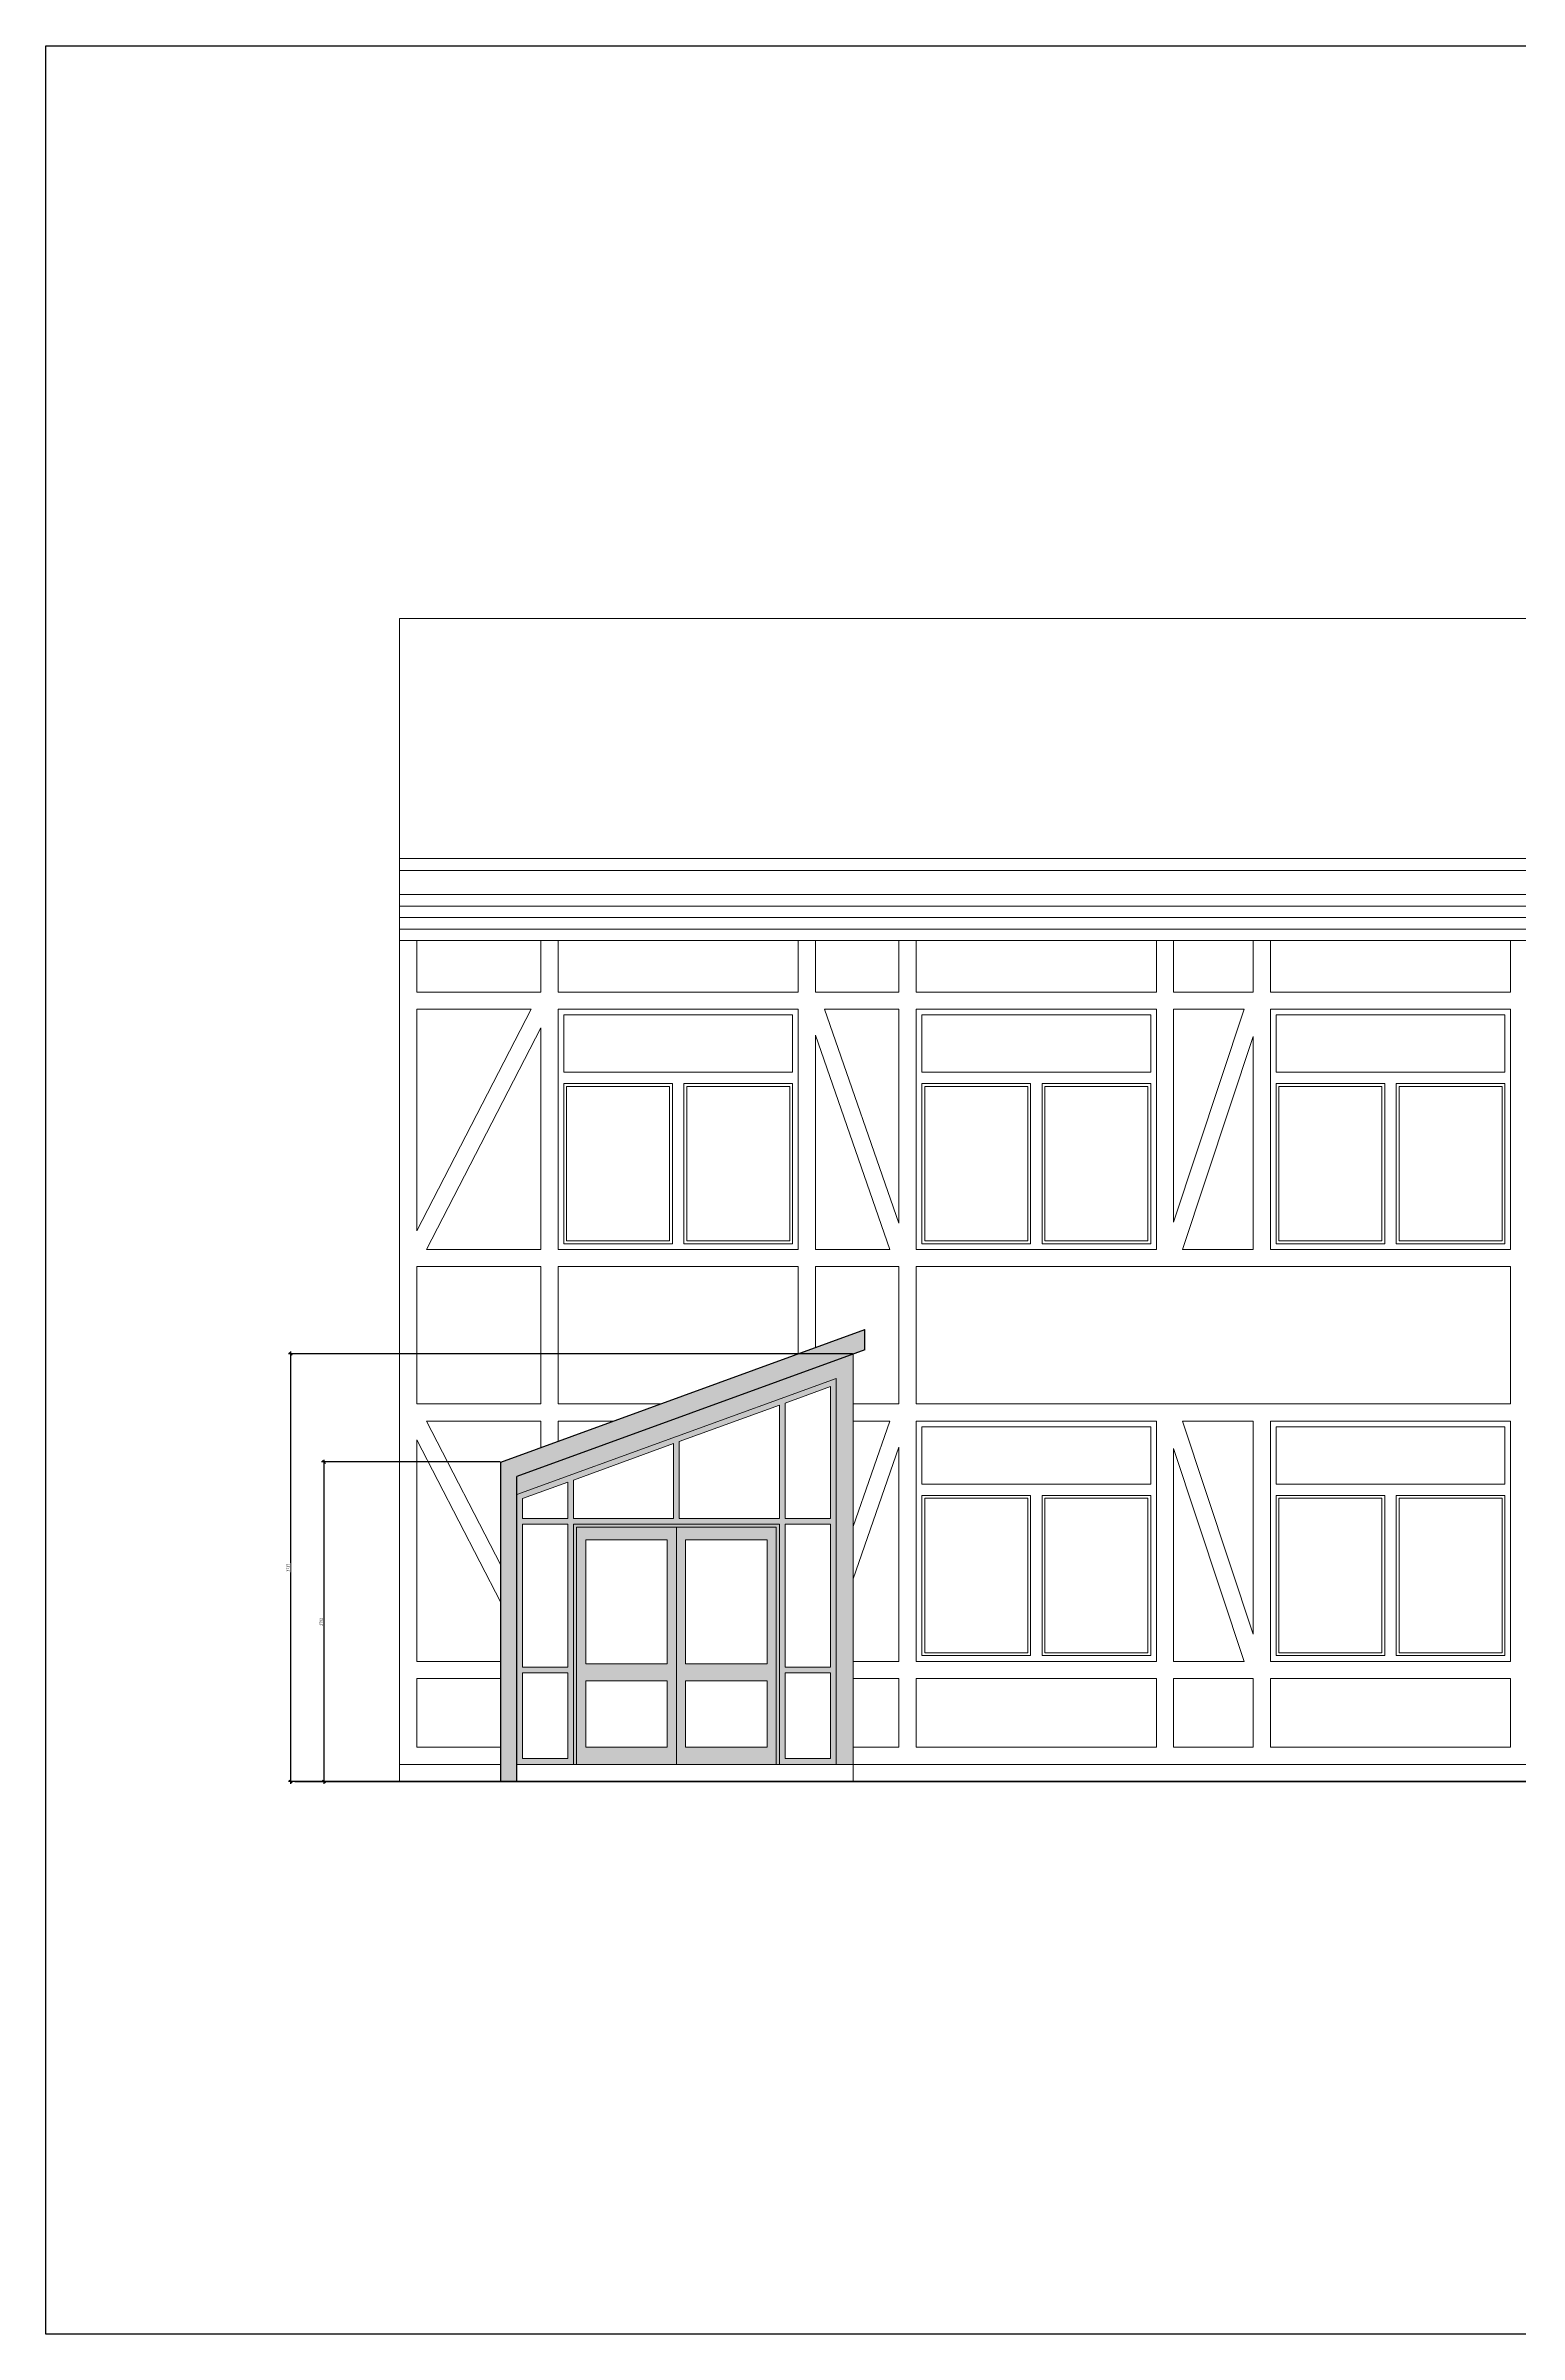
# Model space of a CAD drawing. Header units: millimetres. Extents: x -112594 to 313336, y -1917 to 255843.
# Drawn here: x 201071 to 213948, y 21163 to 41163 of the extents above; entities that cross this region are included whole.
import ezdxf

# ---------------------------------------------------------------- set-up
doc = ezdxf.new("R2010")
doc.units = ezdxf.units.MM
doc.header["$MEASUREMENT"] = 0
doc.styles.add('ГОСТ 2.304', font='CS_Gost2304.shx')
doc.dimstyles.new('СПДС', dxfattribs={"dimscale": 100, "dimtxt": 2.5, "dimasz": 2.5, "dimexe": 2, "dimexo": 0.625, "dimgap": 1, "dimtad": 1, "dimdec": 0, "dimtxsty": 'ГОСТ 2.304', "dimblk": 'OBLIQUE', "dimblk1": 'OBLIQUE', "dimblk2": 'OBLIQUE', "dimcen": 2.5, "dimdle": 2, "dimadec": 0, "dimazin": 2, "dimtfac": 0.75, "dimtdec": 4, "dimtmove": 1, "dimatfit": 3, "dimfxl": 1, "dimtfill": 1, "dimtolj": 1, "dimarcsym": 1})

# ---------------------------------------------------------------- blocks, each defined once
blk = doc.blocks.new('_Oblique')
at = {"color": 0, "linetype": 'ByBlock', "lineweight": -2}
blk.add_line((-0.5, -0.5), (0.5, 0.5), dxfattribs=at)
blk = doc.blocks.new('*D438')
at = {"color": 0, "lineweight": -2, "ltscale": 10, "transparency": 16777216}
for p, q in [((203502, 28806), (203502, 25973)), ((205041, 28786), (203482, 28786)), ((205041, 25993), (203482, 25993))]:
    blk.add_line(p, q, dxfattribs=at)
at = {"color": 0, "lineweight": -2, "ltscale": 10, "transparency": 16777216, "xscale": 25, "yscale": 25, "zscale": 25}
for p, rotation in [((203502, 28786), 90), ((203502, 25993), 270)]:
    blk.add_blockref('_Oblique', p, dxfattribs=dict(at, rotation=rotation))
at = {"color": 0, "ltscale": 10, "transparency": 16777216, "insert": (203478, 27389), "char_height": 25, "attachment_point": 5, "rotation": 90, "style": 'ГОСТ 2.304', "bg_fill": 3, "box_fill_scale": 1.25, "bg_fill_color": 256, "bg_fill_true_color": 13158600, "bg_fill_transparency": 0}
blk.add_mtext('\\A1;2792', dxfattribs=at)
blk = doc.blocks.new('*D439')
at = {"color": 0, "lineweight": -2, "ltscale": 10, "transparency": 16777216}
for p, q in [((208121, 29731), (203192, 29731)), ((203212, 25973), (203212, 29751)), ((205041, 25993), (203192, 25993))]:
    blk.add_line(p, q, dxfattribs=at)
at = {"color": 0, "lineweight": -2, "ltscale": 10, "transparency": 16777216, "xscale": 25, "yscale": 25, "zscale": 25}
for p, rotation in [((203212, 29731), 90), ((203212, 25993), 270)]:
    blk.add_blockref('_Oblique', p, dxfattribs=dict(at, rotation=rotation))
at = {"color": 0, "ltscale": 10, "transparency": 16777216, "insert": (203189, 27862), "char_height": 25, "attachment_point": 5, "rotation": 90, "style": 'ГОСТ 2.304', "bg_fill": 3, "box_fill_scale": 1.25, "bg_fill_color": 256, "bg_fill_true_color": 13158600, "bg_fill_transparency": 0}
blk.add_mtext('\\A1;3737', dxfattribs=at)

msp = doc.modelspace()

# ---------------------------------------------------------------- hatches: boundary and pattern name
at = {"linetype": 'Continuous', "lineweight": 20, "true_color": 0x6a6a6a}
msp.add_hatch(color=251, dxfattribs=at).paths.add_polyline_path([(205187.36071, 25993.32184), (205187.36075, 28660.40702), (208227.62196, 29766.9716), (208227.62196, 29943.11004), (205047.36077, 28785.58963), (205047.36077, 25993.32184)])
at = {"linetype": 'Continuous', "lineweight": 5, "true_color": 0xaaaaaa}
for points in [[(205187.36075, 28500.78035), (207977.62196, 29516.35237), (207977.62196, 26143.32184), (208127.62196, 26143.32184), (208127.62196, 29730.57458), (205187.36075, 28660.40702)], [(205682.49134, 28203.32184), (205682.49134, 26143.32184), (205710.49134, 26143.32184), (205710.49134, 26293.32184), (205710.49134, 28105.32184), (205710.49134, 28215.32184), (206582.49134, 28215.32184), (207454.49134, 28215.32184), (207454.49134, 28105.32184), (207454.49134, 26293.32184), (207454.49134, 26143.32184), (207482.49134, 26143.32184), (207482.49134, 28203.32184), (207482.49134, 28243.32184), (205682.49134, 28243.32184)]]:
    msp.add_hatch(color=253, dxfattribs=at).paths.add_polyline_path(points)
h = msp.add_hatch(color=253, dxfattribs=at)
h.paths.add_polyline_path([(207977.62196, 29516.35237), (205187.36075, 28500.78035), (205187.36071, 26143.32184), (205682.49134, 26143.32184), (205682.49134, 28203.32184), (205682.49134, 28243.32184), (207482.49134, 28243.32184), (207482.49134, 28203.32184), (207482.49134, 26143.32184), (207977.62196, 26143.32184)])
h.paths.add_polyline_path([(205237.36077, 28293.32184), (205632.49137, 28293.32184), (205632.49137, 28609.58575), (205237.36077, 28465.76998)], flags=0)
h.paths.add_polyline_path([(205237.36077, 28243.32184), (205237.36077, 26993.32184), (205632.49137, 26993.32184), (205632.49137, 28243.32184)], flags=0)
h.paths.add_polyline_path([(205682.49137, 28293.32184), (206557.49134, 28293.32184), (206557.49134, 28946.25821), (205682.49137, 28627.78427)], flags=0)
h.paths.add_polyline_path([(206607.49134, 28293.32184), (207482.49137, 28293.32184), (207482.49137, 29282.93069), (206607.49134, 28964.45672)], flags=0)
h.paths.add_polyline_path([(207532.49137, 28293.32184), (207927.62196, 28293.32184), (207927.62196, 29444.94497), (207532.49137, 29301.1292)], flags=0)
h.paths.add_polyline_path([(207532.49137, 28243.32184), (207532.49137, 26993.32184), (207927.62196, 26993.32184), (207927.62196, 28243.32184)], flags=0)
h.paths.add_polyline_path([(205632.49137, 26943.32184), (205237.36077, 26943.32184), (205237.36077, 26193.32184), (205632.49137, 26193.32184)], flags=0)
h.paths.add_polyline_path([(207927.62196, 26943.32184), (207532.49137, 26943.32184), (207532.49137, 26193.32184), (207927.62196, 26193.32184)], flags=0)
h = msp.add_hatch(color=253, dxfattribs=at)
h.paths.add_polyline_path([(205710.49134, 28105.32184), (205710.49134, 26293.32184), (205710.49134, 26143.32184), (206582.49134, 26143.32184), (206582.49134, 28215.32184), (205710.49134, 28215.32184)])
h.paths.add_polyline_path([(205790.49134, 27023.32184), (206502.49134, 27023.32184), (206502.49134, 28105.32184), (205790.49134, 28105.32184)], flags=0)
h.paths.add_polyline_path([(206502.49134, 26873.32184), (205790.49134, 26873.32184), (205790.49134, 26293.32184), (206502.49134, 26293.32184)], flags=0)
h = msp.add_hatch(color=253, dxfattribs=at)
h.paths.add_polyline_path([(207454.49134, 28105.32184), (207454.49134, 26293.32184), (207454.49134, 26143.32184), (206582.49134, 26143.32184), (206582.49134, 28215.32184), (207454.49134, 28215.32184)])
h.paths.add_polyline_path([(207374.49134, 27023.32184), (206662.49134, 27023.32184), (206662.49134, 28105.32184), (207374.49134, 28105.32184)], flags=0)
h.paths.add_polyline_path([(206662.49134, 26873.32184), (207374.49134, 26873.32184), (207374.49134, 26293.32184), (206662.49134, 26293.32184)], flags=0)

# ---------------------------------------------------------------- linework, layer by layer
at = {"color": 7, "linetype": 'Continuous', "lineweight": 30}
for p, q in [((201071.32681, 41162.99205), (228271.32681, 41162.99205)), ((201071.32681, 21162.99205), (201071.32681, 41162.99205)), ((201071.32681, 41162.99205), (228271.32681, 41162.99205)), ((201071.32681, 21162.99205), (201071.32681, 41162.99205)), ((205047.36077, 28785.58963), (208227.62196, 29943.11004)), ((208227.62196, 29766.9716), (208227.62196, 29943.11004)), ((208227.62196, 29766.9716), (205187.36075, 28660.40702)), ((205047.36077, 25993.32184), (205047.36077, 28785.58963)), ((205187.36071, 25993.32184), (205187.36075, 28660.40701)), ((228271.32681, 21162.99205), (201071.32681, 21162.99205)), ((228271.32681, 21162.99205), (201071.32681, 21162.99205))]:
    msp.add_line(p, q, dxfattribs=at)
at = {"color": 8, "linetype": 'Continuous', "lineweight": 13}
for p, q in [((222222.64478, 36159.00994), (204162.64478, 36159.00994)), ((204162.64478, 36159.00994), (204162.64478, 34060.72984)), ((204162.64478, 34060.72984), (222222.64478, 34060.72984)), ((204162.64478, 33955.50048), (204162.64478, 34060.72984)), ((222222.64478, 33955.50048), (204162.64478, 33955.50048)), ((204162.64478, 33745.04174), (204162.64478, 33955.50048)), ((204162.64478, 33643.32184), (204162.64478, 33745.04174)), ((222222.64478, 33745.04174), (204162.64478, 33745.04174)), ((204162.64478, 33543.32184), (204162.64478, 33643.32184)), ((222222.64478, 33643.32184), (204162.64478, 33643.32184)), ((204162.64478, 33443.32184), (204162.64478, 33543.32184)), ((204162.64478, 33543.32184), (222222.64478, 33543.32184)), ((204162.64478, 33343.32184), (204162.64478, 33443.32184)), ((204162.64478, 33443.32184), (222222.64478, 33443.32184)), ((204162.64478, 33343.32184), (222222.64478, 33343.32184)), ((204162.64478, 33343.32184), (204162.64478, 26143.32184)), ((204312.64478, 32893.32184), (204312.64478, 33343.32184)), ((205397.66969, 33343.32184), (205397.66969, 32893.32184)), ((205547.66967, 32893.32185), (205547.66967, 33343.32184)), ((207647.66969, 33343.32184), (207647.66969, 32893.32185)), ((207797.66968, 32893.32184), (207797.66968, 33343.32184)), ((208527.4085, 33343.32184), (208527.4085, 32893.32184)), ((208677.4085, 32893.32185), (208677.4085, 33343.32184)), ((210777.4085, 33343.32184), (210777.4085, 32893.32185)), ((210927.4085, 32893.32184), (210927.4085, 33343.32184)), ((211622.64478, 33343.32184), (211622.64478, 32893.32184)), ((211772.64478, 32893.32185), (211772.64478, 33343.32184)), ((213872.64478, 33343.32184), (213872.64478, 32893.32185)), ((205397.66969, 32893.32184), (204312.64478, 32893.32184)), ((207647.66969, 32893.32185), (205547.66969, 32893.32185)), ((208527.4085, 32893.32184), (207797.66969, 32893.32184)), ((210777.4085, 32893.32185), (208677.4085, 32893.32185)), ((211622.64478, 32893.32184), (210927.4085, 32893.32184)), ((213872.64478, 32893.32185), (211772.64478, 32893.32185)), ((204312.64478, 30806.71043), (204312.64478, 32743.32184)), ((205313.25031, 32743.32184), (204312.64478, 30806.71043)), ((204312.64478, 32743.32184), (205313.25031, 32743.32184)), ((205547.66967, 30643.32185), (205547.66967, 32743.32184)), ((205547.66969, 32743.32184), (207647.66969, 32743.32184)), ((205597.66969, 32193.32184), (205597.66969, 32693.32184)), ((205597.66969, 32693.32184), (207597.66969, 32693.32184)), ((207597.66969, 32693.32184), (207597.66969, 32193.32184)), ((207647.66969, 32743.32184), (207647.66969, 30643.32185)), ((208527.40849, 30871.81225), (207877.06889, 32743.32184)), ((207877.06889, 32743.32184), (208527.4085, 32743.32184)), ((208527.4085, 32743.32184), (208527.4085, 30871.81225)), ((208677.4085, 30643.32185), (208677.4085, 32743.32184)), ((208677.4085, 32743.32184), (210777.4085, 32743.32184)), ((208727.4085, 32193.32184), (208727.4085, 32693.32184)), ((208727.4085, 32693.32184), (210727.4085, 32693.32184)), ((210727.4085, 32693.32184), (210727.4085, 32193.32184)), ((210777.4085, 32743.32184), (210777.4085, 30643.32185)), ((210927.4085, 30881.95573), (210927.4085, 32743.32184)), ((210927.4085, 32743.32184), (211543.64148, 32743.32184)), ((211543.64148, 32743.32184), (210927.4085, 30881.95573)), ((211772.64478, 30643.32184), (211772.64478, 32743.32186)), ((211772.64478, 32743.32184), (213872.64478, 32743.32184)), ((211822.64478, 32193.32184), (211822.64478, 32693.32184)), ((211822.64478, 32693.32184), (213822.64478, 32693.32184)), ((213822.64478, 32693.32184), (213822.64478, 32193.32184)), ((213872.64478, 32743.32184), (213872.64478, 30643.32185)), ((204397.06416, 30643.32184), (205397.66969, 32579.93325)), ((205397.66969, 32579.93325), (205397.66969, 30643.32184)), ((207797.66968, 30643.32184), (207797.66968, 32514.83143)), ((207797.66969, 32514.83143), (208448.0093, 30643.32184)), ((211006.41182, 30643.32184), (211622.64479, 32504.68795)), ((211622.64478, 32504.68793), (211622.64478, 30643.32184)), ((207597.66969, 32193.32184), (205597.66969, 32193.32184)), ((205597.66969, 30693.32184), (205597.66969, 32093.32184)), ((205597.66969, 32093.32184), (206547.66969, 32093.32184)), ((205622.66969, 30718.32184), (205622.66969, 32068.32184)), ((205622.66969, 32068.32184), (206522.66969, 32068.32184)), ((206522.66969, 32068.32184), (206522.66969, 30718.32184)), ((206547.66969, 32093.32184), (206547.66969, 30693.32184)), ((206647.66969, 30693.32184), (206647.66969, 32093.32184)), ((206647.66969, 32093.32184), (207597.66969, 32093.32184)), ((206672.66969, 30718.32184), (206672.66969, 32068.32184)), ((206672.66969, 32068.32184), (207572.66969, 32068.32184)), ((207572.66969, 32068.32184), (207572.66969, 30718.32184)), ((207597.66969, 32093.32184), (207597.66969, 30693.32184)), ((210727.4085, 32193.32184), (208727.4085, 32193.32184)), ((208727.4085, 30693.32184), (208727.4085, 32093.32184)), ((208727.4085, 32093.32184), (209677.4085, 32093.32184)), ((208752.4085, 30718.32184), (208752.4085, 32068.32184)), ((208752.4085, 32068.32184), (209652.4085, 32068.32184)), ((209652.4085, 32068.32184), (209652.4085, 30718.32184)), ((209677.4085, 32093.32184), (209677.4085, 30693.32184)), ((209777.4085, 30693.32184), (209777.4085, 32093.32184)), ((209777.4085, 32093.32184), (210727.4085, 32093.32184)), ((209802.4085, 30718.32184), (209802.4085, 32068.32184)), ((209802.4085, 32068.32184), (210702.4085, 32068.32184)), ((210702.4085, 32068.32184), (210702.4085, 30718.32184)), ((210727.4085, 32093.32184), (210727.4085, 30693.32184)), ((213822.64478, 32193.32184), (211822.64478, 32193.32184)), ((211822.64478, 30693.32184), (211822.64478, 32093.32184)), ((211822.64478, 32093.32184), (212772.64478, 32093.32184)), ((211847.64478, 30718.32184), (211847.64478, 32068.32184)), ((211847.64478, 32068.32184), (212747.64478, 32068.32184)), ((212747.64478, 32068.32184), (212747.64478, 30718.32184)), ((212772.64478, 32093.32184), (212772.64478, 30693.32184)), ((212872.64478, 30693.32184), (212872.64478, 32093.32184)), ((212872.64478, 32093.32184), (213822.64478, 32093.32184)), ((212897.64478, 30718.32184), (212897.64478, 32068.32184)), ((212897.64478, 32068.32184), (213797.64478, 32068.32184)), ((213797.64478, 32068.32184), (213797.64478, 30718.32184)), ((213822.64478, 32093.32184), (213822.64478, 30693.32184)), ((205397.66969, 30643.32184), (204397.06416, 30643.32184)), ((207647.66969, 30643.32185), (205547.66969, 30643.32185)), ((206547.66969, 30693.32184), (205597.66969, 30693.32184)), ((206522.66969, 30718.32184), (205622.66969, 30718.32184)), ((207597.66969, 30693.32184), (206647.66969, 30693.32184)), ((207572.66969, 30718.32184), (206672.66969, 30718.32184)), ((208448.0093, 30643.32184), (207797.66969, 30643.32184)), ((210777.4085, 30643.32185), (208677.4085, 30643.32185)), ((209677.4085, 30693.32184), (208727.4085, 30693.32184)), ((209652.4085, 30718.32184), (208752.4085, 30718.32184)), ((210727.4085, 30693.32184), (209777.4085, 30693.32184)), ((210702.4085, 30718.32184), (209802.4085, 30718.32184)), ((211622.64478, 30643.32184), (211006.41182, 30643.32184)), ((213872.64478, 30643.32185), (211772.64478, 30643.32185)), ((212772.64478, 30693.32184), (211822.64478, 30693.32184)), ((212747.64478, 30718.32184), (211847.64478, 30718.32184)), ((213822.64478, 30693.32184), (212872.64478, 30693.32184)), ((213797.64478, 30718.32184), (212897.64478, 30718.32184)), ((204312.64478, 29293.32184), (204312.64478, 30493.32184)), ((204312.64478, 30493.32184), (205397.66969, 30493.32184)), ((205397.66969, 30493.32184), (205397.66969, 29293.32184)), ((205547.66967, 29293.32183), (205547.66967, 30493.32184)), ((205547.66969, 30493.32184), (207647.66969, 30493.32184)), ((207647.66969, 30493.32184), (207647.66969, 29732.02468)), ((207797.66968, 29786.6202), (207797.66968, 30493.32184)), ((207797.66969, 30493.32184), (208527.4085, 30493.32184)), ((208527.4085, 30493.32184), (208527.4085, 29293.32184)), ((208677.4085, 29293.32185), (208677.4085, 30493.32184)), ((208677.4085, 30493.32184), (210777.4085, 30493.32184)), ((210777.4085, 30493.32184), (210927.4085, 30493.32184)), ((210927.4085, 30493.32184), (211622.64478, 30493.32184)), ((211622.64478, 30493.32184), (211772.64478, 30493.32184)), ((211772.64478, 30493.32184), (213872.64478, 30493.32184)), ((213872.64478, 30493.32184), (213872.64478, 29293.32185)), ((205397.66969, 29293.32184), (204312.64478, 29293.32184)), ((206442.34354, 29293.32183), (205547.66969, 29293.32183)), ((208527.4085, 29293.32184), (208127.62196, 29293.32184)), ((210777.4085, 29293.32185), (208677.4085, 29293.32185)), ((210927.4085, 29293.32184), (210777.4085, 29293.32184)), ((211622.64478, 29293.32184), (210927.4085, 29293.32184)), ((211772.64478, 29293.32184), (211622.64478, 29293.32184)), ((213872.64478, 29293.32185), (211772.64478, 29293.32185)), ((205047.36077, 27884.71215), (204397.06415, 29143.32184)), ((204397.06415, 29143.32184), (205397.66969, 29143.32184)), ((205397.66969, 29143.32184), (205397.66969, 28913.09165)), ((205547.66967, 28967.68717), (205547.66967, 29143.32184)), ((205547.66969, 29143.32184), (206030.22194, 29143.32184)), ((208448.00931, 29143.32184), (208127.62196, 28221.32975)), ((208127.62196, 29143.32184), (208448.00931, 29143.32184)), ((208677.36076, 27043.32184), (208677.36076, 29143.32184)), ((208677.36076, 29143.32184), (208677.4085, 29143.32184)), ((208677.4085, 29143.32184), (210777.36078, 29143.32184)), ((208727.36077, 28593.32184), (208727.36077, 29093.32184)), ((208727.36077, 29093.32184), (210727.36077, 29093.32184)), ((210727.36077, 29093.32184), (210727.36077, 28593.32184)), ((210777.36077, 29143.32184), (210777.36077, 27043.32184)), ((210777.36078, 29143.32184), (210777.4085, 29143.32184)), ((210777.4085, 29143.32184), (210777.4085, 27043.32185)), ((211006.41182, 29143.32184), (211622.64478, 29143.32184)), ((211622.64479, 27281.95573), (211006.41182, 29143.32184)), ((211622.64478, 29143.32184), (211622.64478, 27281.95575)), ((211772.59704, 27043.32185), (211772.59704, 29143.32185)), ((211772.59704, 29143.32185), (211772.64478, 29143.32185)), ((211772.64478, 29143.32184), (213872.59706, 29143.32184)), ((211822.59705, 28593.32184), (211822.59705, 29093.32184)), ((211822.59705, 29093.32184), (213822.59705, 29093.32184)), ((213822.59705, 29093.32184), (213822.59705, 28593.32184)), ((213872.59705, 29143.32184), (213872.59705, 27043.32184)), ((213872.59706, 29143.32184), (213872.64478, 29143.32184)), ((213872.64478, 29143.32184), (213872.64478, 27043.32185)), ((204312.64478, 27043.32184), (204312.64478, 28979.93325)), ((204312.64478, 28979.93325), (205047.36077, 27557.93496)), ((208127.62196, 27764.34891), (208527.4085, 28914.83143)), ((208527.4085, 28914.83143), (208527.4085, 27043.32184)), ((210927.4085, 27043.32184), (210927.4085, 28904.68795)), ((210927.4085, 28904.68795), (211543.64148, 27043.32184)), ((210727.36077, 28593.32184), (208727.36077, 28593.32184)), ((208727.36077, 27093.32184), (208727.36077, 28493.32184)), ((208727.36077, 28493.32184), (209677.36077, 28493.32184)), ((208752.36077, 27118.32184), (208752.36077, 28468.32184)), ((208752.36077, 28468.32184), (209652.36077, 28468.32184)), ((209652.36077, 28468.32184), (209652.36077, 27118.32184)), ((209677.36077, 28493.32184), (209677.36077, 27093.32184)), ((209777.36077, 27093.32184), (209777.36077, 28493.32184)), ((209777.36077, 28493.32184), (210727.36077, 28493.32184)), ((209802.36077, 27118.32184), (209802.36077, 28468.32184)), ((209802.36077, 28468.32184), (210702.36077, 28468.32184)), ((210702.36077, 28468.32184), (210702.36077, 27118.32184)), ((210727.36077, 28493.32184), (210727.36077, 27093.32184)), ((213822.59705, 28593.32184), (211822.59705, 28593.32184)), ((211822.59705, 27093.32184), (211822.59705, 28493.32184)), ((211822.59705, 28493.32184), (212772.59705, 28493.32184)), ((211847.59705, 27118.32184), (211847.59705, 28468.32184)), ((211847.59705, 28468.32184), (212747.59705, 28468.32184)), ((212747.59705, 28468.32184), (212747.59705, 27118.32184)), ((212772.59705, 28493.32184), (212772.59705, 27093.32184)), ((212872.59705, 27093.32184), (212872.59705, 28493.32184)), ((212872.59705, 28493.32184), (213822.59705, 28493.32184)), ((212897.59705, 27118.32184), (212897.59705, 28468.32184)), ((212897.59705, 28468.32184), (213797.59705, 28468.32184)), ((213797.59705, 28468.32184), (213797.59705, 27118.32184)), ((213822.59705, 28493.32184), (213822.59705, 27093.32184)), ((205047.36077, 27043.32184), (204312.64478, 27043.32184)), ((208527.4085, 27043.32184), (208127.62196, 27043.32184)), ((208677.4085, 27043.32184), (208677.36076, 27043.32184)), ((210777.4085, 27043.32185), (208677.4085, 27043.32185)), ((209677.36077, 27093.32184), (208727.36077, 27093.32184)), ((209652.36077, 27118.32184), (208752.36077, 27118.32184)), ((210727.36077, 27093.32184), (209777.36077, 27093.32184)), ((210702.36077, 27118.32184), (209802.36077, 27118.32184)), ((211543.64148, 27043.32184), (210927.4085, 27043.32184)), ((211772.64478, 27043.32185), (211772.59704, 27043.32185)), ((213872.59706, 27043.32185), (211772.64478, 27043.32185)), ((212772.59705, 27093.32184), (211822.59705, 27093.32184)), ((212747.59705, 27118.32184), (211847.59705, 27118.32184)), ((213822.59705, 27093.32184), (212872.59705, 27093.32184)), ((213797.59705, 27118.32184), (212897.59705, 27118.32184)), ((213872.64478, 27043.32185), (213872.59706, 27043.32185)), ((204312.64478, 26293.32184), (204312.64478, 26893.32184)), ((204312.64478, 26893.32184), (205047.36077, 26893.32184)), ((208127.62196, 26893.32184), (208527.4085, 26893.32184)), ((208527.4085, 26893.32184), (208527.4085, 26293.32184)), ((208677.4085, 26293.32184), (208677.4085, 26893.32184)), ((208677.4085, 26893.32184), (210777.4085, 26893.32184)), ((210777.4085, 26893.32184), (210777.4085, 26293.32184)), ((210927.4085, 26293.32184), (210927.4085, 26893.32184)), ((210927.4085, 26893.32184), (211622.64478, 26893.32184)), ((211622.64478, 26893.32184), (211622.64478, 26293.32184)), ((211772.64478, 26293.32184), (211772.64478, 26893.32184)), ((211772.64478, 26893.32184), (213872.64478, 26893.32184)), ((213872.64478, 26893.32184), (213872.64478, 26293.32184)), ((205047.36077, 26293.32184), (204312.64478, 26293.32184)), ((208527.4085, 26293.32184), (208127.62196, 26293.32184)), ((210777.4085, 26293.32184), (208677.4085, 26293.32184)), ((211622.64478, 26293.32184), (210927.4085, 26293.32184)), ((213872.64478, 26293.32184), (211772.64478, 26293.32184)), ((204162.64478, 26143.32184), (204312.64478, 26143.32184)), ((204162.64478, 25993.32184), (204162.64478, 26143.32184)), ((205047.36077, 26143.32184), (204312.64478, 26143.32184)), ((205187.36086, 25993.32184), (205187.36086, 26143.32184)), ((208527.4085, 26143.32184), (208127.62196, 26143.32184)), ((208527.4085, 26143.32184), (208677.4085, 26143.32184)), ((210777.4085, 26143.32184), (208677.4085, 26143.32184)), ((210777.4085, 26143.32184), (210927.4085, 26143.32184)), ((211622.64478, 26143.32184), (210927.4085, 26143.32184)), ((211622.64478, 26143.32184), (211772.64478, 26143.32184)), ((213872.64478, 26143.32184), (211772.64478, 26143.32184)), ((213872.64478, 26143.32184), (214022.64478, 26143.32184)), ((205187.36071, 25993.32184), (226367.62545, 25993.32184))]:
    msp.add_line(p, q, dxfattribs=at)
at = {"color": 7, "linetype": 'Continuous', "lineweight": 20}
for p, q in [((208127.62196, 26143.32184), (208127.62196, 29730.57457)), ((207977.62196, 29516.35237), (205187.36077, 28500.78036)), ((207977.62196, 26143.32184), (207977.62196, 29516.35237)), ((205187.36086, 26143.32184), (208127.62193, 26143.32184)), ((208127.62193, 25993.32184), (208127.62193, 26143.32184))]:
    msp.add_line(p, q, dxfattribs=at)
at = {"color": 7, "linetype": 'Continuous', "lineweight": 13}
for p, q in [((207532.49137, 29301.1292), (207927.62196, 29444.94497)), ((207927.62196, 28293.32184), (207927.62196, 29444.94497)), ((206607.49134, 28964.45672), (207482.49137, 29282.93069)), ((207482.49137, 28293.32184), (207482.49137, 29282.93069)), ((207532.49137, 28293.32184), (207532.49137, 29301.1292)), ((205682.49137, 28627.78427), (206557.49134, 28946.25821)), ((206557.49134, 28293.32184), (206557.49134, 28946.25821)), ((206607.49134, 28293.32184), (206607.49134, 28964.45672)), ((205237.36077, 28465.76998), (205632.49137, 28609.58575)), ((205632.49137, 28293.32184), (205632.49137, 28609.58575)), ((205682.49137, 28293.32184), (205682.49137, 28627.78427)), ((205237.36077, 28293.32184), (205237.36077, 28465.76998)), ((205632.49137, 28293.32184), (205237.36077, 28293.32184)), ((205632.49137, 28243.32184), (205237.36077, 28243.32184)), ((205237.36077, 26993.32184), (205237.36077, 28243.32184)), ((205632.49137, 26993.32184), (205632.49137, 28243.32184)), ((205682.49134, 28243.32184), (207482.49134, 28243.32184)), ((205682.49134, 28203.32184), (205682.49134, 28243.32184)), ((205682.49134, 26143.32184), (205682.49134, 28203.32184)), ((206557.49134, 28293.32184), (205682.49137, 28293.32184)), ((205710.49134, 28215.32184), (205710.49134, 28105.32184)), ((206582.49134, 28215.32184), (205710.49134, 28215.32184)), ((206582.49134, 26143.32184), (206582.49134, 28215.32184)), ((206582.49134, 28215.32184), (207454.49134, 28215.32184)), ((207482.49137, 28293.32184), (206607.49134, 28293.32184)), ((207454.49134, 28215.32184), (207454.49134, 28105.32184)), ((207482.49134, 28243.32184), (207482.49134, 28203.32184)), ((207482.49134, 28203.32184), (207482.49134, 26143.32184)), ((207927.62196, 28293.32184), (207532.49137, 28293.32184)), ((207927.62196, 28243.32184), (207532.49137, 28243.32184)), ((207532.49137, 26993.32184), (207532.49137, 28243.32184)), ((207927.62196, 26993.32184), (207927.62196, 28243.32184)), ((205710.49134, 28105.32184), (205710.49134, 26293.32184)), ((205790.49134, 27023.32184), (205790.49134, 28105.32184)), ((205790.49134, 28105.32184), (206502.49134, 28105.32184)), ((206502.49134, 28105.32184), (206502.49134, 27023.32184)), ((206662.49134, 28105.32184), (206662.49134, 27023.32184)), ((207374.49134, 28105.32184), (206662.49134, 28105.32184)), ((207374.49134, 27023.32184), (207374.49134, 28105.32184)), ((207454.49134, 28105.32184), (207454.49134, 26293.32184)), ((206502.49134, 27023.32184), (205790.49134, 27023.32184)), ((206662.49134, 27023.32184), (207374.49134, 27023.32184)), ((205632.49137, 26993.32184), (205237.36077, 26993.32184)), ((205632.49137, 26943.32184), (205237.36077, 26943.32184)), ((205237.36077, 26193.32184), (205237.36077, 26943.32184)), ((205632.49137, 26193.32184), (205632.49137, 26943.32184)), ((205790.49134, 26293.32184), (205790.49134, 26873.32184)), ((205790.49134, 26873.32184), (206502.49134, 26873.32184)), ((206502.49134, 26873.32184), (206502.49134, 26293.32184)), ((206662.49134, 26873.32184), (206662.49134, 26293.32184)), ((207374.49134, 26873.32184), (206662.49134, 26873.32184)), ((207374.49134, 26293.32184), (207374.49134, 26873.32184)), ((207927.62196, 26993.32184), (207532.49137, 26993.32184)), ((207927.62196, 26943.32184), (207532.49137, 26943.32184)), ((207532.49137, 26193.32184), (207532.49137, 26943.32184)), ((207927.62196, 26193.32184), (207927.62196, 26943.32184)), ((205710.49134, 26293.32184), (205710.49134, 26143.32184)), ((206502.49134, 26293.32184), (205790.49134, 26293.32184)), ((206662.49134, 26293.32184), (207374.49134, 26293.32184)), ((207454.49134, 26293.32184), (207454.49134, 26143.32184)), ((205632.49137, 26193.32184), (205237.36077, 26193.32184)), ((207927.62196, 26193.32184), (207532.49137, 26193.32184))]:
    msp.add_line(p, q, dxfattribs=at)
at = {"color": 7, "linetype": 'Continuous', "lineweight": 70}
msp.add_line((227107.27863, 25993.32184), (203248.77307, 25993.32184), dxfattribs=at)
at = {"color": 7, "linetype": 'Continuous', "lineweight": 13, "flags": 128}
for points in [[(205187.36071, 25993.32184), (205187.36075, 28660.40702), (208227.62196, 29766.9716), (208227.62196, 29943.11004), (205047.36077, 28785.58963), (205047.36077, 25993.32184)], [(205187.36075, 28500.78035), (207977.62196, 29516.35237), (207977.62196, 26143.32184), (208127.62196, 26143.32184), (208127.62196, 29730.57458), (205187.36075, 28660.40702)], [(207977.62196, 29516.35237), (205187.36075, 28500.78035), (205187.36071, 26143.32184), (205682.49134, 26143.32184), (205682.49134, 28203.32184), (205682.49134, 28243.32184), (207482.49134, 28243.32184), (207482.49134, 28203.32184), (207482.49134, 26143.32184), (207977.62196, 26143.32184)], [(207532.49137, 28293.32184), (207927.62196, 28293.32184), (207927.62196, 29444.94497), (207532.49137, 29301.1292)], [(206607.49134, 28293.32184), (207482.49137, 28293.32184), (207482.49137, 29282.93069), (206607.49134, 28964.45672)], [(205682.49137, 28293.32184), (206557.49134, 28293.32184), (206557.49134, 28946.25821), (205682.49137, 28627.78427)], [(205237.36077, 28293.32184), (205632.49137, 28293.32184), (205632.49137, 28609.58575), (205237.36077, 28465.76998)], [(205237.36077, 28243.32184), (205237.36077, 26993.32184), (205632.49137, 26993.32184), (205632.49137, 28243.32184)], [(205682.49134, 28203.32184), (205682.49134, 26143.32184), (205710.49134, 26143.32184), (205710.49134, 26293.32184), (205710.49134, 28105.32184), (205710.49134, 28215.32184), (206582.49134, 28215.32184), (207454.49134, 28215.32184), (207454.49134, 28105.32184), (207454.49134, 26293.32184), (207454.49134, 26143.32184), (207482.49134, 26143.32184), (207482.49134, 28203.32184), (207482.49134, 28243.32184), (205682.49134, 28243.32184)], [(205710.49134, 28105.32184), (205710.49134, 26293.32184), (205710.49134, 26143.32184), (206582.49134, 26143.32184), (206582.49134, 28215.32184), (205710.49134, 28215.32184)], [(207454.49134, 28105.32184), (207454.49134, 26293.32184), (207454.49134, 26143.32184), (206582.49134, 26143.32184), (206582.49134, 28215.32184), (207454.49134, 28215.32184)], [(207532.49137, 28243.32184), (207532.49137, 26993.32184), (207927.62196, 26993.32184), (207927.62196, 28243.32184)], [(205790.49134, 27023.32184), (206502.49134, 27023.32184), (206502.49134, 28105.32184), (205790.49134, 28105.32184)], [(207374.49134, 27023.32184), (206662.49134, 27023.32184), (206662.49134, 28105.32184), (207374.49134, 28105.32184)], [(205632.49137, 26943.32184), (205237.36077, 26943.32184), (205237.36077, 26193.32184), (205632.49137, 26193.32184)], [(206502.49134, 26873.32184), (205790.49134, 26873.32184), (205790.49134, 26293.32184), (206502.49134, 26293.32184)], [(206662.49134, 26873.32184), (207374.49134, 26873.32184), (207374.49134, 26293.32184), (206662.49134, 26293.32184)], [(207927.62196, 26943.32184), (207532.49137, 26943.32184), (207532.49137, 26193.32184), (207927.62196, 26193.32184)]]:
    msp.add_lwpolyline(points, close=True, dxfattribs=at)

# ---------------------------------------------------------------- next in the draw order: dimensions: what is measured, and where the dimension line sits
at = {"ltscale": 10}
dim = msp.add_linear_dim(base=(203501.94883, 25993.32184), p1=(205047.36077, 28785.58963), p2=(205047.36077, 25993.32184), angle=90, dimstyle='СПДС', override={"dimscale": 10}, dxfattribs=at)
dim.commit()
dim.dimension.update_dxf_attribs({"geometry": '*D438', "text_midpoint": (203477.75715, 27389.45573)})

# ---------------------------------------------------------------- next in the draw order: dimensions: what is measured, and where the dimension line sits
dim = msp.add_linear_dim(base=(203212.11826, 29730.57457), p1=(205047.36077, 25993.32184), p2=(208127.62196, 29730.57457), angle=90, dimstyle='СПДС', override={"dimscale": 10}, dxfattribs=at)
dim.commit()
dim.dimension.update_dxf_attribs({"geometry": '*D439', "text_midpoint": (203189.10049, 27861.94821)})

doc.saveas('drawing.dxf')
